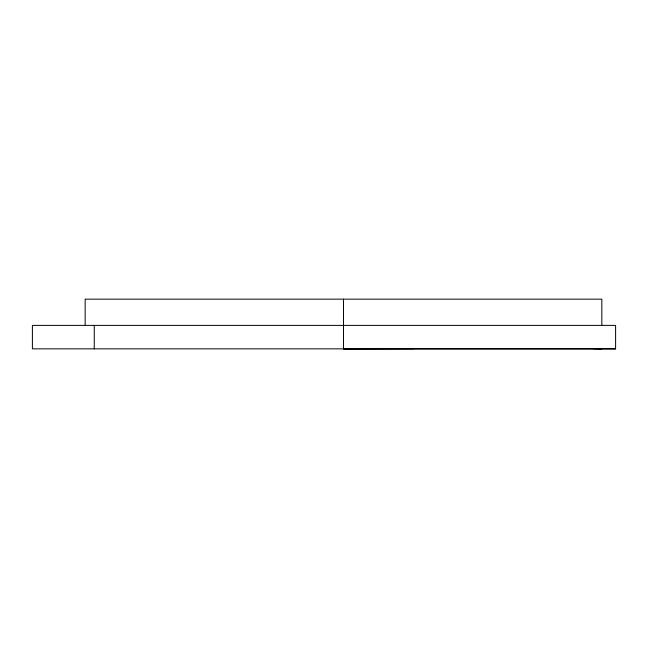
<?xml version="1.0" encoding="UTF-8"?>
<svg xmlns="http://www.w3.org/2000/svg" width="648" height="648" viewBox="0 0 648 648"><rect width="100%" height="100%" fill="white"/><g stroke="black" fill="none" stroke-linecap="round" stroke-linejoin="round"><path stroke-width="0.97" d="M343.497 299.149L343.497 348.851L615.6 348.851L615.6 325.385L32.4 325.385L32.4 348.851L615.6 348.851M343.497 348.851L413.918 348.665M593.033 348.665L601.83 348.851M601.83 325.385L601.83 299.149L85.155 299.149L85.155 325.385M94.252 325.385L94.252 348.851"/></g></svg>
